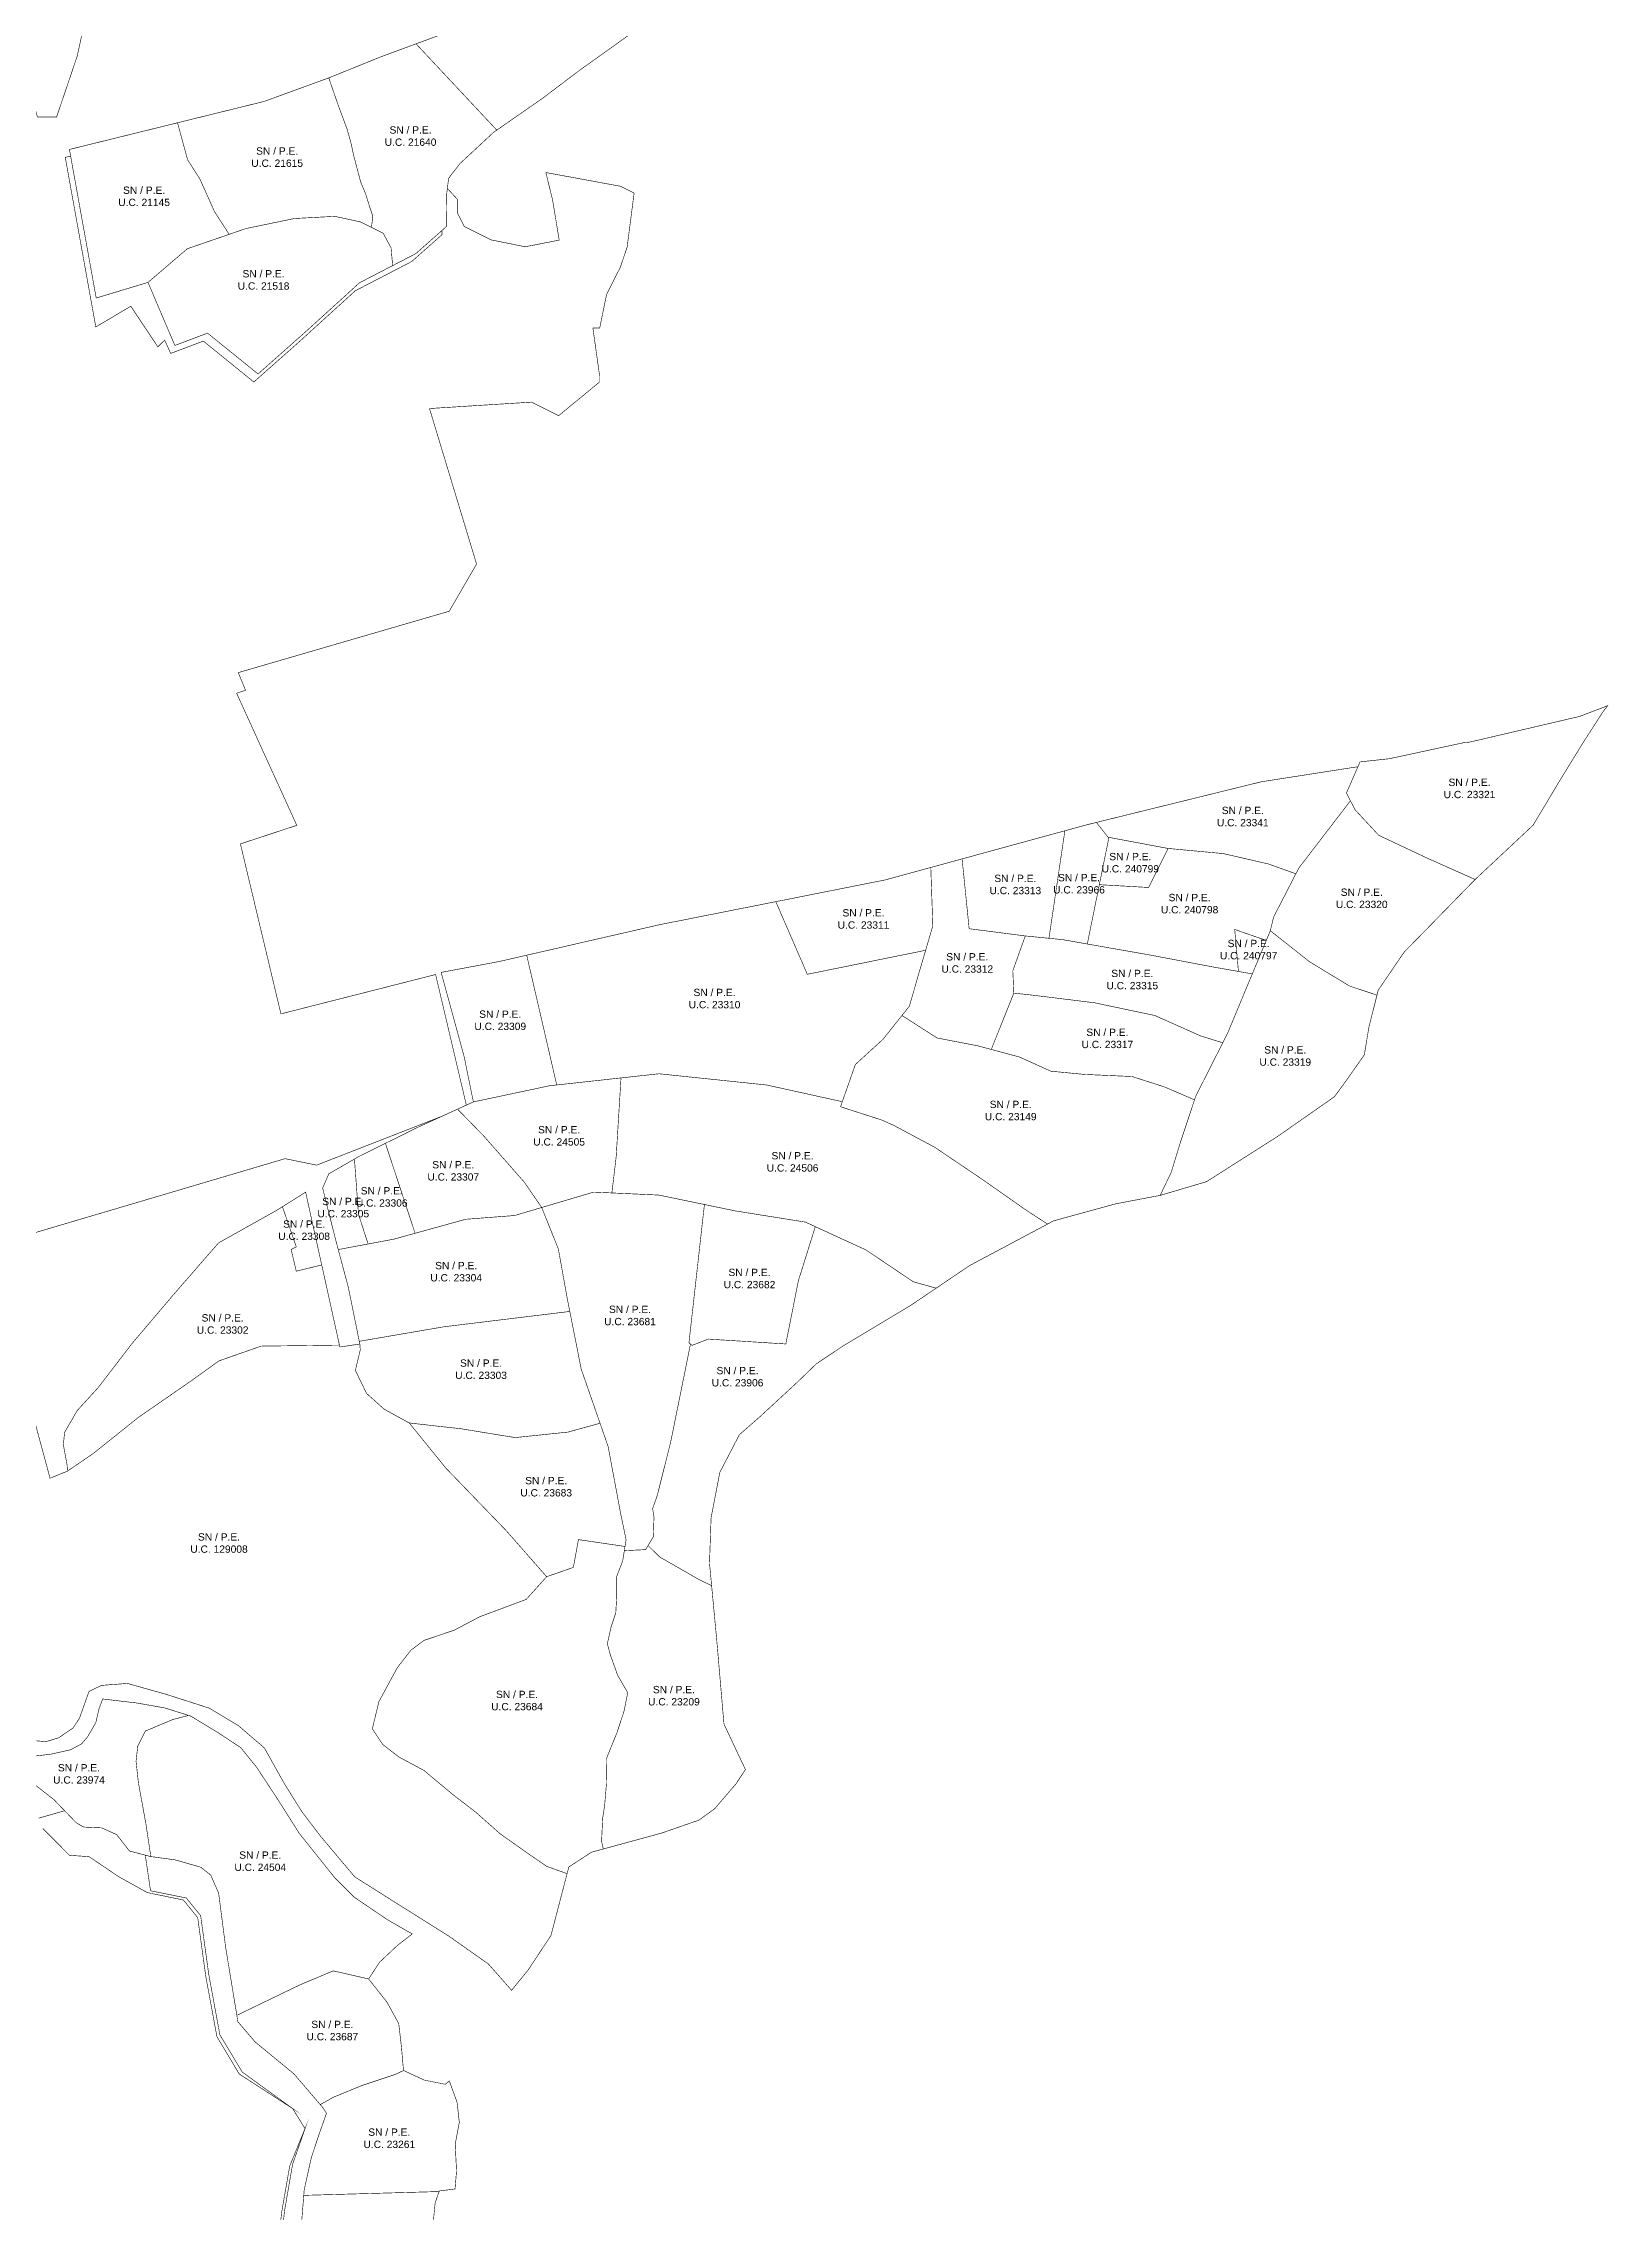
# Model space of a CAD drawing. Header units: metres. Extents: x 561401 to 594056, y 8460144 to 8508504.
# Drawn here: x 587154 to 587689, y 8500539 to 8501280 of the extents above; entities that cross this region are included whole.
import ezdxf

# ---------------------------------------------------------------- set-up
doc = ezdxf.new("R2010")
doc.units = ezdxf.units.M
for name, color, linetype in [('1.2. AFECTADOS BASE GRAFICA SUNARP', 150, 'Continuous'), ('1.2. BASE GRAFICA GORE', 76, 'Continuous'), ('1.2. BASE GRAFICA SUNARP', 150, 'Continuous'), ('1.3 ETIQUETA P.E. Y U.C.', 1, 'Continuous')]:
    doc.layers.add(name, color=color, linetype=linetype)
doc.styles.add('Arial', font='arial.ttf', dxfattribs={"height": 1})

msp = doc.modelspace()

# ---------------------------------------------------------------- linework, layer by layer
at = {"layer": '1.2. AFECTADOS BASE GRAFICA SUNARP', "color": 64, "linetype": 'Continuous', "lineweight": -3, "const_width": 0.2}
for points in [[(587182.51, 8501351.23), (587166, 8501275.15), (587158.97, 8501254.41), (587152.4, 8501254.41), (587125.62, 8501348.42)], [(587142.11, 8500870.45), (587164.14, 8500876.97), (587187.16, 8500883.78), (587191.48, 8500885.06), (587237.01, 8500898.54), (587247.79, 8500896.32), (587284.74, 8500910.73), (587290.58, 8500913.02), (587295.93, 8500915.46), (587298.93, 8500916.82), (587288.43, 8500961.45), (587281.48, 8500959.67), (587274.46, 8500957.88), (587235.59, 8500948), (587221.75, 8501006.06), (587241.01, 8501012.4), (587235.91, 8501023.61), (587230.56, 8501035.33), (587224.94, 8501047.68), (587221.74, 8501054.7), (587220.45, 8501057.53), (587223.51, 8501058.55), (587221.01, 8501064.57), (587293.08, 8501085.54), (587302.42, 8501101.66), (587286.34, 8501154.78), (587321.18, 8501156.97), (587330.45, 8501152.33), (587344.42, 8501163.82), (587344.43, 8501166.12), (587342.16, 8501182.28), (587344.48, 8501182.27), (587346.84, 8501193.8), (587351.51, 8501203.01), (587353.86, 8501209.93), (587356.24, 8501228.38), (587351.61, 8501230.7), (587326.08, 8501235.4), (587328.37, 8501226.16), (587330.65, 8501212.31), (587319.03, 8501210.04), (587307.43, 8501212.39), (587298.16, 8501217.03), (587295.85, 8501221.66), (587295.87, 8501226.27), (587292.44, 8501229.96), (587292.21, 8501228.04), (587292.07, 8501216.9), (587290.66, 8501215.66), (587290.64, 8501214.19), (587280.25, 8501204.99), (587272.34, 8501200.89), (587261.02, 8501195.03), (587242.3, 8501178), (587226.33, 8501163.84), (587209.09, 8501177.82), (587197.94, 8501173.61), (587195.87, 8501178.15), (587193.54, 8501175.85), (587184.3, 8501189.72), (587172.35, 8501182.65), (587161.92, 8501240.57), (587163.75, 8501241.02), (587163.34, 8501243.28), (587200.27, 8501252.39), (587229.87, 8501259.69), (587251.94, 8501267.73), (587269.88, 8501274.99), (587281.75, 8501279.36), (587304.1, 8501287.61)], [(587154.27, 8500669.74), (587160.41, 8500663.55), (587163.36, 8500660.57), (587170.05, 8500660.1), (587180.2, 8500653.24), (587189.98, 8500647.82), (587202.26, 8500645.31), (587207.16, 8500639.27), (587209.92, 8500619.25), (587213.73, 8500598.59), (587221.37, 8500585.85), (587239.6, 8500574.05), (587222.38, 8500586.53), (587214.73, 8500599.27), (587210.93, 8500619.94), (587208.17, 8500639.95), (587203.26, 8500645.99), (587191.05, 8500648.46), (587189.73, 8500657.42), (587189.25, 8500660.63), (587183.86, 8500662.03), (587179.49, 8500667.62), (587174.38, 8500669.94), (587168.19, 8500670.21), (587165.61, 8500671.74), (587161.71, 8500675.79), (587152.82, 8500673.25)]]:
    msp.add_lwpolyline(points, dxfattribs=at)
msp.add_lwpolyline([(587238.58, 8500554.37), (587237.21, 8500546.49), (587235.84, 8500538.61), (587233.78, 8500520.45), (587234.45, 8500509.52), (587234.79, 8500521.14), (587236.85, 8500539.29), (587239.58, 8500555.05), (587243.83, 8500567.22), (587238.58, 8500554.37)], close=True, dxfattribs=at)
at = {"layer": '1.2. BASE GRAFICA GORE', "color": 64, "linetype": 'Continuous', "lineweight": -3, "const_width": 0.2}
for points in [[(587281.75, 8501279.36), (587309.32, 8501249.89), (587324.83, 8501260.66), (587337.52, 8501270.25), (587357.92, 8501284.83), (587378.32, 8501303.62), (587387.58, 8501318.98), (587394.91, 8501332.8), (587405.68, 8501340.08), (587415.69, 8501348.52), (587420.72, 8501358.89), (587414.95, 8501360.44), (587408.79, 8501358.91), (587396.1, 8501354.32), (587382.23, 8501342.05), (587368.39, 8501328.62), (587347.59, 8501310.59), (587329.9, 8501301.02), (587304.1, 8501287.61), (587281.75, 8501279.36)], [(587251.94, 8501267.73), (587255.18, 8501258.32), (587258.16, 8501250.34), (587259.54, 8501245.44), (587260.41, 8501241.31), (587262.86, 8501232.07), (587264.49, 8501228.23), (587265.86, 8501223.81), (587266.98, 8501220.45), (587266.51, 8501216.66), (587270.54, 8501214.64), (587273.22, 8501209.64), (587273.76, 8501203.6), (587281.68, 8501207.7), (587292.07, 8501216.9), (587292.21, 8501228.04), (587292.87, 8501233.43), (587296.72, 8501238.44), (587308.27, 8501249.16), (587309.32, 8501249.89), (587281.75, 8501279.36), (587269.88, 8501274.99), (587251.94, 8501267.73)], [(587200.27, 8501252.39), (587203.7, 8501239.76), (587207.91, 8501233.2), (587212.89, 8501222.05), (587217.92, 8501214.29), (587223.63, 8501216.26), (587240.18, 8501219.69), (587254.03, 8501220.43), (587262.86, 8501218.5), (587266.51, 8501216.66), (587266.98, 8501220.45), (587265.86, 8501223.81), (587264.49, 8501228.23), (587262.86, 8501232.07), (587260.41, 8501241.31), (587259.54, 8501245.44), (587258.16, 8501250.34), (587255.18, 8501258.32), (587251.94, 8501267.73), (587229.87, 8501259.69), (587200.27, 8501252.39)], [(587163.34, 8501243.28), (587172.49, 8501192.53), (587190.18, 8501197.87), (587203.65, 8501209.38), (587217.92, 8501214.29), (587212.89, 8501222.05), (587207.91, 8501233.2), (587203.7, 8501239.76), (587200.27, 8501252.39), (587163.34, 8501243.28)], [(587190.18, 8501197.87), (587199.36, 8501176.33), (587210.52, 8501180.54), (587227.79, 8501166.59), (587244.73, 8501181.63), (587262.44, 8501197.74), (587273.76, 8501203.6), (587273.22, 8501209.64), (587270.54, 8501214.64), (587266.51, 8501216.66), (587262.86, 8501218.5), (587254.03, 8501220.43), (587240.18, 8501219.69), (587223.63, 8501216.26), (587217.92, 8501214.29), (587203.65, 8501209.38), (587190.18, 8501197.87)], [(587599.58, 8501023.47), (587600.94, 8501020.8), (587602.48, 8501017.77), (587610.55, 8501009.03), (587627.19, 8501001.18), (587643.53, 8500993.91), (587663.32, 8501012.44), (587672.28, 8501027.42), (587679.72, 8501039.53), (587680.4, 8501040.63), (587687.18, 8501051.14), (587688.83, 8501053.28), (587679.27, 8501049.62), (587643.14, 8501041.17), (587641.23, 8501040.76), (587639.59, 8501040.63), (587614.26, 8501035.16), (587604.18, 8501034.07), (587603.5, 8501032.43), (587599.58, 8501023.47)], [(587514.16, 8501013.4), (587518.12, 8501008.36), (587518.44, 8501008.3), (587538.65, 8501004.51), (587557.51, 8501002.75), (587572.83, 8500999.23), (587582.29, 8500995.85), (587583.3, 8500997.81), (587600.94, 8501020.8), (587599.58, 8501023.47), (587603.5, 8501032.43), (587570.43, 8501027.27), (587514.16, 8501013.4)], [(587573.57, 8500976.41), (587586.98, 8500965.79), (587600.69, 8500957.47), (587610, 8500954.41), (587610.42, 8500956.1), (587619.29, 8500969.1), (587627.58, 8500977.57), (587643.53, 8500993.91), (587627.19, 8501001.18), (587610.55, 8501009.03), (587602.48, 8501017.77), (587600.94, 8501020.8), (587583.3, 8500997.81), (587582.29, 8500995.85), (587574.71, 8500981.12), (587573.57, 8500976.41)], [(587468.28, 8501000.94), (587470.69, 8500977.09), (587489.87, 8500974.62), (587497.95, 8500973.82), (587503.39, 8501010.55), (587468.28, 8501000.94)], [(587497.95, 8500973.82), (587502.55, 8500973.37), (587511.05, 8500971.87), (587518.44, 8501008.3), (587518.12, 8501008.36), (587514.16, 8501013.4), (587510.88, 8501012.59), (587503.39, 8501010.55), (587497.95, 8500973.82)], [(587582.29, 8500995.85), (587572.83, 8500999.23), (587557.51, 8501002.75), (587538.65, 8501004.51), (587531.98, 8500991.18), (587515.16, 8500992.13), (587511.05, 8500971.87), (587532.8, 8500968.04), (587554.07, 8500964.01), (587562.68, 8500962.48), (587561.41, 8500976.83), (587572.18, 8500973.09), (587573.57, 8500976.41), (587574.71, 8500981.12), (587582.29, 8500995.85)], [(587538.65, 8501004.51), (587518.44, 8501008.3), (587515.16, 8500992.13), (587531.98, 8500991.18), (587538.65, 8501004.51)], [(587404.64, 8500986.33), (587415.4, 8500961.52), (587455.83, 8500969.72), (587458.28, 8500978.11), (587457.58, 8500998.01), (587442.05, 8500993.76), (587404.64, 8500986.33)], [(587447.74, 8500947.45), (587459.74, 8500939.76), (587473.51, 8500937.11), (587478.24, 8500935.85), (587485.95, 8500955.09), (587485.6, 8500962.71), (587489.87, 8500974.62), (587470.69, 8500977.09), (587468.28, 8501000.94), (587457.58, 8500998.01), (587458.28, 8500978.11), (587455.83, 8500969.72), (587453.39, 8500961.47), (587450.28, 8500950.63), (587447.74, 8500947.45)], [(587319.55, 8500968.04), (587329.81, 8500923.71), (587351.76, 8500926.12), (587364.74, 8500927.54), (587401.54, 8500923.7), (587427.36, 8500918), (587431.82, 8500930.71), (587441.27, 8500939.33), (587447.74, 8500947.45), (587450.28, 8500950.63), (587453.39, 8500961.47), (587455.83, 8500969.72), (587415.4, 8500961.52), (587404.64, 8500986.33), (587365.02, 8500978.48), (587319.55, 8500968.04)], [(587485.95, 8500955.09), (587492.14, 8500954.42), (587513.57, 8500951.78), (587534.14, 8500947.43), (587549.71, 8500940.49), (587557.32, 8500938.12), (587559, 8500941.45), (587565.67, 8500957.49), (587567.41, 8500961.65), (587554.07, 8500964.01), (587532.8, 8500968.04), (587511.05, 8500971.87), (587502.55, 8500973.37), (587497.95, 8500973.82), (587489.87, 8500974.62), (587485.6, 8500962.71), (587485.95, 8500955.09)], [(587535.93, 8500885.99), (587551.81, 8500890.69), (587561.74, 8500897.02), (587576.02, 8500906.11), (587595.45, 8500919.68), (587599.47, 8500925.16), (587600.27, 8500926.29), (587605.37, 8500933.57), (587605.69, 8500934.02), (587607.21, 8500943.28), (587610, 8500954.41), (587600.69, 8500957.47), (587586.98, 8500965.79), (587573.57, 8500976.41), (587567.41, 8500961.65), (587565.67, 8500957.49), (587559, 8500941.45), (587557.32, 8500938.12), (587548.09, 8500919.89), (587547.67, 8500918.63), (587542.88, 8500904.2), (587539.71, 8500893.85), (587535.93, 8500885.99)], [(587290.32, 8500962.16), (587298.18, 8500933.4), (587301.33, 8500917.92), (587327.32, 8500923.44), (587329.81, 8500923.71), (587319.55, 8500968.04), (587310.25, 8500965.91), (587290.32, 8500962.16)], [(587478.24, 8500935.85), (587487.86, 8500933.27), (587498.6, 8500928.42), (587510.02, 8500927.32), (587526.35, 8500926.6), (587537.48, 8500923.02), (587547.67, 8500918.63), (587548.09, 8500919.89), (587557.32, 8500938.12), (587549.71, 8500940.49), (587534.14, 8500947.43), (587513.57, 8500951.78), (587492.14, 8500954.42), (587485.95, 8500955.09), (587478.24, 8500935.85)], [(587426.77, 8500916.27), (587440.97, 8500911.7), (587444.97, 8500909.89), (587458.9, 8500902.45), (587475.29, 8500891.38), (587489.88, 8500881.14), (587497.47, 8500876.19), (587499.55, 8500877.3), (587520.8, 8500883.13), (587535.93, 8500885.99), (587539.71, 8500893.85), (587542.88, 8500904.2), (587547.67, 8500918.63), (587537.48, 8500923.02), (587526.35, 8500926.6), (587510.02, 8500927.32), (587498.6, 8500928.42), (587487.86, 8500933.27), (587478.24, 8500935.85), (587473.51, 8500937.11), (587459.74, 8500939.76), (587447.74, 8500947.45), (587441.27, 8500939.33), (587431.82, 8500930.71), (587427.36, 8500918), (587426.77, 8500916.27)], [(587295.93, 8500915.46), (587304.95, 8500906.2), (587318.75, 8500890.48), (587324.67, 8500881.86), (587342.42, 8500887.11), (587348.65, 8500886.83), (587350.12, 8500899.3), (587351.76, 8500926.12), (587329.81, 8500923.71), (587327.32, 8500923.44), (587301.33, 8500917.92), (587295.93, 8500915.46)], [(587348.65, 8500886.83), (587364.7, 8500886.1), (587380.26, 8500882.88), (587390.77, 8500880.7), (587414.75, 8500876.87), (587418.13, 8500875.31), (587435.44, 8500867.36), (587451.56, 8500856.51), (587459.41, 8500854.29), (587470.87, 8500862.04), (587497.47, 8500876.19), (587489.88, 8500881.14), (587475.29, 8500891.38), (587458.9, 8500902.45), (587444.97, 8500909.89), (587440.97, 8500911.7), (587426.77, 8500916.27), (587427.36, 8500918), (587401.54, 8500923.7), (587364.74, 8500927.54), (587351.76, 8500926.12), (587350.12, 8500899.3), (587348.65, 8500886.83)], [(587271.29, 8500903.77), (587281.42, 8500873.05), (587298.74, 8500877.84), (587315.42, 8500879.12), (587324.67, 8500881.86), (587318.75, 8500890.48), (587304.95, 8500906.2), (587295.93, 8500915.46), (587283, 8500909.56), (587271.29, 8500903.77)], [(587260.71, 8500898.41), (587262.08, 8500879.57), (587265.37, 8500869.4), (587274.11, 8500871.03), (587281.42, 8500873.05), (587271.29, 8500903.77), (587262.32, 8500899.34), (587260.71, 8500898.41)], [(587255.17, 8500867.49), (587265.37, 8500869.4), (587262.08, 8500879.57), (587260.71, 8500898.41), (587251.93, 8500893.36), (587249.84, 8500888.51), (587254.09, 8500871.58), (587255.17, 8500867.49)], [(587236.11, 8500882.12), (587240.83, 8500868.43), (587239.08, 8500867.55), (587240.82, 8500860.1), (587249.53, 8500862.23), (587244.03, 8500887.08), (587236.11, 8500882.12)], [(587324.67, 8500881.86), (587330.36, 8500867.69), (587331.82, 8500859.56), (587333.37, 8500850.91), (587334.27, 8500846.35), (587338.18, 8500826.61), (587344.6, 8500808.16), (587347.37, 8500800.18), (587351.54, 8500777.81), (587353.5, 8500768.34), (587353.13, 8500766.07), (587352.9, 8500764.63), (587360.18, 8500764.99), (587361, 8500766.36), (587362.8, 8500769.39), (587363.03, 8500776.06), (587362.56, 8500778.99), (587364.17, 8500783.55), (587368.71, 8500801.65), (587371.4, 8500814.93), (587375.5, 8500835.22), (587374.98, 8500835.67), (587380.26, 8500882.88), (587364.7, 8500886.1), (587348.65, 8500886.83), (587342.42, 8500887.11), (587324.67, 8500881.86)], [(587161.27, 8500800.83), (587162.53, 8500794.02), (587162.7, 8500791.82), (587171.45, 8500797.8), (587186.79, 8500810.08), (587204.82, 8500822.56), (587214.41, 8500829.46), (587228.82, 8500834.5), (587255.58, 8500834.85), (587249.53, 8500862.23), (587240.82, 8500860.1), (587239.08, 8500867.55), (587240.83, 8500868.43), (587236.11, 8500882.12), (587234.14, 8500880.89), (587214.28, 8500869.76), (587198.64, 8500851.79), (587184.69, 8500835.34), (587173.1, 8500820.24), (587166.05, 8500812.55), (587161.69, 8500805.06), (587161.27, 8500800.83)], [(587255.17, 8500867.49), (587258.6, 8500854.66), (587262.36, 8500836.15), (587291.21, 8500841.1), (587334.27, 8500846.35), (587333.37, 8500850.91), (587331.82, 8500859.56), (587330.36, 8500867.69), (587324.67, 8500881.86), (587315.42, 8500879.12), (587298.74, 8500877.84), (587281.42, 8500873.05), (587274.11, 8500871.03), (587265.37, 8500869.4), (587255.17, 8500867.49)], [(587375.5, 8500835.22), (587376.03, 8500834.76), (587381.55, 8500836.91), (587408.07, 8500835.24), (587412.34, 8500856.79), (587418.13, 8500875.31), (587414.75, 8500876.87), (587390.77, 8500880.7), (587380.26, 8500882.88), (587374.98, 8500835.67), (587375.5, 8500835.22)], [(587361, 8500766.36), (587365.06, 8500762.41), (587373.82, 8500757.41), (587377.95, 8500755.01), (587382.72, 8500752.67), (587381.99, 8500760.28), (587382.53, 8500775.86), (587385.52, 8500791.37), (587392.18, 8500804.22), (587399.58, 8500810.71), (587411.79, 8500822), (587418.46, 8500828.43), (587427.61, 8500834.55), (587450.71, 8500848.41), (587459.41, 8500854.29), (587451.56, 8500856.51), (587435.44, 8500867.36), (587418.13, 8500875.31), (587412.34, 8500856.79), (587408.07, 8500835.24), (587381.55, 8500836.91), (587376.03, 8500834.76), (587375.5, 8500835.22), (587371.4, 8500814.93), (587368.71, 8500801.65), (587364.17, 8500783.55), (587362.56, 8500778.99), (587363.03, 8500776.06), (587362.8, 8500769.39), (587361, 8500766.36)], [(587261.02, 8500826.21), (587264.83, 8500818.36), (587270.92, 8500812.91), (587279.43, 8500808.25), (587297.08, 8500806.28), (587315.56, 8500803.26), (587333.67, 8500805.14), (587344.6, 8500808.16), (587338.18, 8500826.61), (587334.27, 8500846.35), (587291.21, 8500841.1), (587262.36, 8500836.15), (587262.55, 8500835.22), (587262.69, 8500833.23), (587261.02, 8500826.21)], [(587279.43, 8500808.25), (587291.95, 8500792.81), (587312.56, 8500771.46), (587326.36, 8500755.74), (587335.49, 8500758.91), (587337.22, 8500768.41), (587353.13, 8500766.07), (587353.5, 8500768.34), (587351.54, 8500777.81), (587347.37, 8500800.18), (587344.6, 8500808.16), (587333.67, 8500805.14), (587315.56, 8500803.26), (587297.08, 8500806.28), (587279.43, 8500808.25)], [(587266.81, 8500703.77), (587270.43, 8500698.37), (587275.94, 8500694.12), (587284.43, 8500689.58), (587294.44, 8500681.22), (587302.03, 8500675.39), (587310.5, 8500667.9), (587319.62, 8500661.45), (587326.39, 8500656.79), (587333.34, 8500654.3), (587333.95, 8500656.6), (587341.7, 8500661.63), (587345.74, 8500662.73), (587345.12, 8500665.35), (587345.5, 8500673.27), (587346.16, 8500677.51), (587346.81, 8500685.21), (587346.68, 8500693.34), (587350.4, 8500702.5), (587352.8, 8500709.84), (587354.06, 8500716.1), (587350.64, 8500722), (587348.14, 8500728.96), (587347.1, 8500732.83), (587348.38, 8500738.6), (587349.98, 8500743.41), (587350.3, 8500749.11), (587350.27, 8500755.76), (587352.33, 8500761.1), (587352.9, 8500764.63), (587353.13, 8500766.07), (587337.22, 8500768.41), (587335.49, 8500758.91), (587326.36, 8500755.74), (587319.41, 8500748), (587303.58, 8500742.09), (587294.82, 8500737.48), (587284.48, 8500733.98), (587280.03, 8500730.68), (587275.33, 8500724.65), (587269.06, 8500713.07), (587266.81, 8500703.77)], [(587345.12, 8500665.35), (587345.74, 8500662.73), (587365.62, 8500668.15), (587378.36, 8500672.58), (587383.72, 8500676.44), (587390.97, 8500684.89), (587394.27, 8500689.87), (587392.53, 8500693.52), (587386.93, 8500705.41), (587384.58, 8500732.85), (587382.72, 8500752.67), (587377.95, 8500755.01), (587373.82, 8500757.41), (587365.06, 8500762.41), (587361, 8500766.36), (587360.18, 8500764.99), (587352.9, 8500764.63), (587352.33, 8500761.1), (587350.27, 8500755.76), (587350.3, 8500749.11), (587349.98, 8500743.41), (587348.38, 8500738.6), (587347.1, 8500732.83), (587348.14, 8500728.96), (587350.64, 8500722), (587354.06, 8500716.1), (587352.8, 8500709.84), (587350.4, 8500702.5), (587346.68, 8500693.34), (587346.81, 8500685.21), (587346.16, 8500677.51), (587345.5, 8500673.27), (587345.12, 8500665.35)], [(587191.15, 8500660.13), (587199.38, 8500659.03), (587208.21, 8500656.5), (587211.62, 8500653.8), (587214.32, 8500647.61), (587216.72, 8500629.04), (587220.53, 8500605.91), (587242.01, 8500616.28), (587253.48, 8500621.1), (587265.54, 8500618.33), (587269.29, 8500624.04), (587275.27, 8500629.68), (587280.44, 8500633.71), (587271.98, 8500638.56), (587260.53, 8500646.33), (587254.13, 8500652.73), (587241.85, 8500668.07), (587234.56, 8500679.59), (587227.3, 8500690.63), (587221.84, 8500697.37), (587213.8, 8500702.67), (587204.75, 8500708.14), (587204.05, 8500708.36), (587198.57, 8500706.92), (587189.25, 8500703), (587186.68, 8500697.87), (587186.1, 8500692.65), (587186.91, 8500685.31), (587189.45, 8500671.45), (587191.15, 8500660.13)], [(587220.53, 8500605.91), (587220.89, 8500603.7), (587226.83, 8500596.77), (587240.01, 8500585.93), (587249.04, 8500575.41), (587253.59, 8500577.95), (587263.15, 8500581.89), (587274.68, 8500585.73), (587277.47, 8500587.05), (587276.75, 8500595.16), (587275.83, 8500603.08), (587271.81, 8500610.42), (587265.54, 8500618.33), (587253.48, 8500621.1), (587242.01, 8500616.28), (587220.53, 8500605.91)], [(587243.39, 8500544.41), (587289.62, 8500545.71), (587289.7, 8500545.91), (587295.07, 8500546.58), (587295.58, 8500552.79), (587295.12, 8500561.87), (587296.53, 8500569.38), (587295.76, 8500576.22), (587293.1, 8500583.5), (587291.73, 8500582.35), (587284.58, 8500583.78), (587277.47, 8500587.05), (587274.68, 8500585.73), (587263.15, 8500581.89), (587253.59, 8500577.95), (587249.04, 8500575.41), (587249.75, 8500574.59), (587251.15, 8500572.48), (587248.31, 8500564.37), (587245.91, 8500557.04), (587243.54, 8500546.26), (587243.39, 8500544.41)], [(587243.39, 8500544.41), (587242.53, 8500533.59), (587241.54, 8500523.9), (587240.69, 8500515.69), (587240.88, 8500513.24), (587244.53, 8500507.61), (587247.77, 8500500.31), (587289.99, 8500503.52), (587288.68, 8500520.44), (587288.49, 8500522.96), (587287.58, 8500534.9), (587288.28, 8500541.86), (587289.62, 8500545.71), (587243.39, 8500544.41)]]:
    msp.add_lwpolyline(points, close=True, dxfattribs=at)
msp.add_lwpolyline([(587149.18, 8500686.51), (587158.1, 8500679.55), (587165.61, 8500671.74), (587168.19, 8500670.21), (587174.38, 8500669.94), (587179.49, 8500667.62), (587183.86, 8500662.03), (587191.15, 8500660.13), (587189.45, 8500671.45), (587186.91, 8500685.31), (587186.1, 8500692.65), (587186.68, 8500697.87), (587189.25, 8500703), (587198.57, 8500706.92), (587204.05, 8500708.36), (587195.9, 8500710.92), (587186.15, 8500712.63), (587178.44, 8500713.52), (587174.7, 8500713.98), (587173.47, 8500710.68), (587172.36, 8500705.91), (587169.53, 8500701), (587167.49, 8500698.63), (587163.7, 8500696.61), (587157.07, 8500695.13), (587148.6, 8500694.12)], dxfattribs=at)
at = {"layer": '1.2. BASE GRAFICA SUNARP', "color": 64, "linetype": 'Continuous', "lineweight": -3, "const_width": 0.2}
for points in [[(587149.35, 8500699.92), (587155.31, 8500699.39), (587159.65, 8500700.71), (587164.57, 8500704.05), (587166.78, 8500707.42), (587168.41, 8500711.99), (587170.03, 8500716.55), (587174.31, 8500718.61), (587183.14, 8500719.28), (587196.25, 8500715.6), (587211.16, 8500710.82), (587220.99, 8500704.92), (587229.96, 8500697.22), (587236.83, 8500684.92), (587242.73, 8500675.51), (587249.04, 8500667.19), (587260.8, 8500653.21), (587272.98, 8500645.52), (587292.92, 8500632.98), (587306.49, 8500623.42), (587314.39, 8500614.45), (587320.12, 8500621.5), (587327.84, 8500633.19), (587333.34, 8500654.3), (587326.39, 8500656.79), (587319.62, 8500661.45), (587310.5, 8500667.9), (587302.03, 8500675.39), (587294.44, 8500681.22), (587284.43, 8500689.58), (587275.94, 8500694.12), (587270.43, 8500698.37), (587266.81, 8500703.77), (587269.06, 8500713.07), (587275.33, 8500724.65), (587280.03, 8500730.68), (587284.48, 8500733.98), (587294.82, 8500737.48), (587303.58, 8500742.09), (587319.41, 8500748), (587326.36, 8500755.74), (587312.56, 8500771.46), (587291.95, 8500792.81), (587291.95, 8500792.81), (587279.43, 8500808.25), (587270.92, 8500812.91), (587264.83, 8500818.36), (587261.02, 8500826.21), (587262.69, 8500833.23), (587262.55, 8500835.22), (587255.72, 8500834.2), (587255.58, 8500834.85), (587228.82, 8500834.5), (587214.41, 8500829.46), (587204.82, 8500822.56), (587186.79, 8500810.08), (587171.45, 8500797.8), (587162.7, 8500791.82), (587156.72, 8500789.38), (587151.56, 8500808.48)], [(587233.78, 8500520.45), (587235.84, 8500538.61), (587238.58, 8500554.37), (587243.83, 8500567.22), (587239.6, 8500574.05), (587221.37, 8500585.85), (587213.73, 8500598.59), (587209.92, 8500619.25), (587207.16, 8500639.27), (587202.26, 8500645.31), (587189.98, 8500647.82), (587180.2, 8500653.24), (587170.05, 8500660.1), (587163.36, 8500660.57), (587160.41, 8500663.55), (587154.27, 8500669.74)]]:
    msp.add_lwpolyline(points, dxfattribs=at)

# ---------------------------------------------------------------- texts
at = {"layer": '1.3 ETIQUETA P.E. Y U.C.', "color": 1, "char_height": 2.5, "attachment_point": 5, "style": 'Arial'}
for s, insert in [('SN / P.E.\\PU.C. 21640', (587279.87, 8501247.84)), ('SN / P.E.\\PU.C. 21615', (587234.3, 8501240.65)), ('SN / P.E.\\PU.C. 21145', (587188.85, 8501227.26)), ('SN / P.E.\\PU.C. 21518', (587229.66, 8501198.71)), ('SN / P.E.\\PU.C. 23321', (587641.61, 8501025)), ('SN / P.E.\\PU.C. 23341', (587564.16, 8501015.39)), ('SN / P.E.\\PU.C. 240799', (587525.74, 8500999.63)), ('SN / P.E.\\PU.C. 23313', (587486.46, 8500992.19)), ('SN / P.E.\\PU.C. 23966', (587508.22, 8500992.44)), ('SN / P.E.\\PU.C. 240798', (587546, 8500985.64)), ('SN / P.E.\\PU.C. 23320', (587604.8, 8500987.46)), ('SN / P.E.\\PU.C. 23311', (587434.6, 8500980.42)), ('SN / P.E.\\PU.C. 240797', (587566.16, 8500969.95)), ('SN / P.E.\\PU.C. 23312', (587470.05, 8500965.39)), ('SN / P.E.\\PU.C. 23315', (587526.42, 8500959.72)), ('SN / P.E.\\PU.C. 23310', (587383.71, 8500953.22)), ('SN / P.E.\\PU.C. 23309', (587310.51, 8500945.8)), ('SN / P.E.\\PU.C. 23317', (587517.91, 8500939.62)), ('SN / P.E.\\PU.C. 23319', (587578.67, 8500933.6)), ('SN / P.E.\\PU.C. 23149', (587484.88, 8500914.97)), ('SN / P.E.\\PU.C. 24505', (587330.62, 8500906.33)), ('SN / P.E.\\PU.C. 24506', (587410.36, 8500897.44)), ('SN / P.E.\\PU.C. 23307', (587294.46, 8500894.37)), ('SN / P.E.\\PU.C. 23305', (587256.89, 8500881.82)), ('SN / P.E.\\PU.C. 23306', (587270.02, 8500885.47)), ('SN / P.E.\\PU.C. 23308', (587243.51, 8500874.1)), ('SN / P.E.\\PU.C. 23304', (587295.45, 8500859.92)), ('SN / P.E.\\PU.C. 23682', (587395.65, 8500857.59)), ('SN / P.E.\\PU.C. 23681', (587354.83, 8500844.96)), ('SN / P.E.\\PU.C. 23302', (587215.68, 8500842.06)), ('SN / P.E.\\PU.C. 23303', (587303.96, 8500826.61)), ('SN / P.E.\\PU.C. 23906', (587391.57, 8500824.05)), ('SN / P.E.\\PU.C. 23683', (587326.2, 8500786.47)), ('SN / P.E.\\PU.C. 129008', (587214.44, 8500767.23)), ('SN / P.E.\\PU.C. 23684', (587316.24, 8500713.43)), ('SN / P.E.\\PU.C. 23209', (587369.84, 8500715.08)), ('SN / P.E.\\PU.C. 23974', (587166.6, 8500688.38)), ('SN / P.E.\\PU.C. 24504', (587228.53, 8500658.55)), ('SN / P.E.\\PU.C. 23687', (587253.16, 8500600.7)), ('SN / P.E.\\PU.C. 23261', (587272.61, 8500563.9))]:
    msp.add_mtext(s, dxfattribs=dict(at, insert=insert))

doc.saveas('drawing.dxf')
